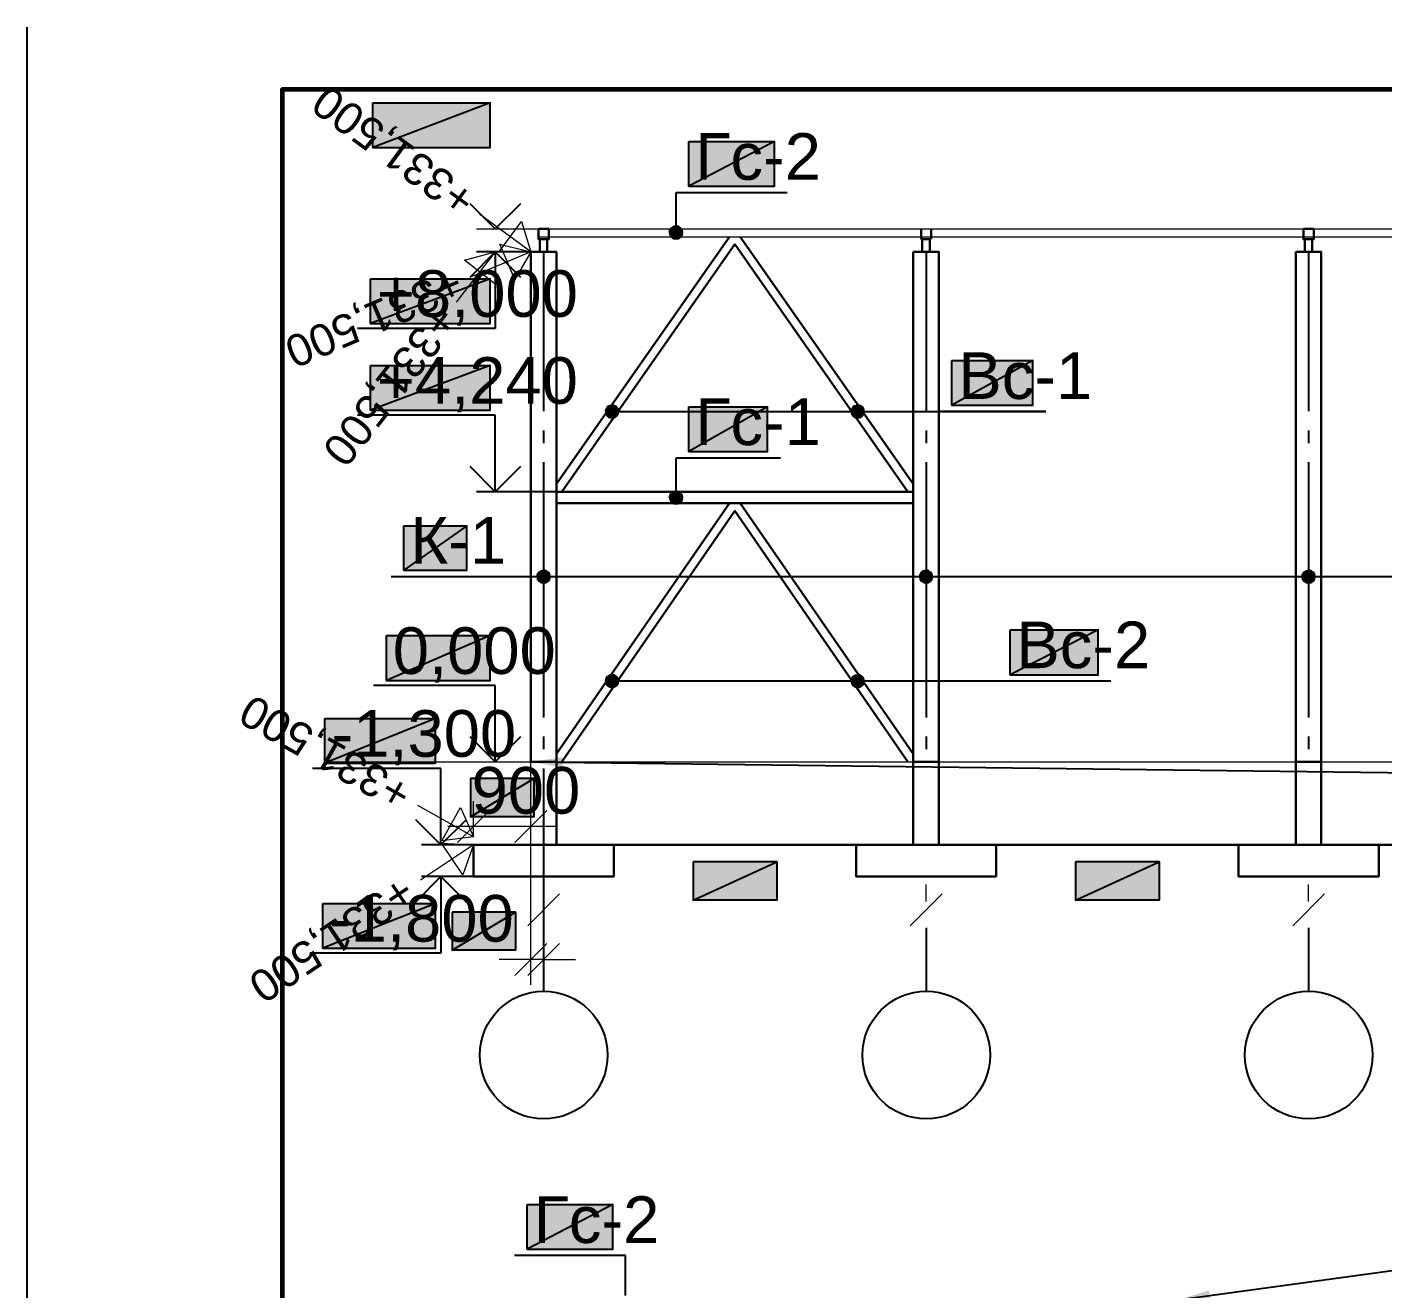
# Model space of a CAD drawing. Extents: x 8 to 21351, y 0 to 420.
# Drawn here: x 11391.6 to 11497.9, y 198 to 297 of the extents above; entities that cross this region are included whole.
import ezdxf

# ---------------------------------------------------------------- set-up
doc = ezdxf.new("R2010")
doc.units = 0
doc.linetypes.add('TEYPDFCAD_CENTER', pattern=[20, 12, -3, 2, -3])
for name, color, linetype in [('PDF_ВЫНОСКИ', 7, 'Continuous'), ('PDF_ОСИ', 7, 'Continuous'), ('PDF_ОТМЕТКИ', 7, 'Continuous'), ('TEY_REVIEW_AXIS', 7, 'Continuous'), ('TEY_REVIEW_LEADER', 7, 'Continuous')]:
    doc.layers.add(name, color=color, linetype=linetype)
doc.styles.add('TEYPDFCAD_TEXT', font='arial.ttf')
doc.dimstyles.new('TEYPDFCAD_SCALE_1', dxfattribs={"dimtxt": 2.5, "dimasz": 2.5, "dimexe": 1.25, "dimexo": 0.75, "dimtad": 1, "dimdsep": 46, "dimtxsty": 'Standard', "dimcen": 0.09, "dimadec": 0, "dimazin": 0, "dimtfac": 1, "dimtofl": 0, "dimtmove": 0, "dimatfit": 3, "dimfxl": 1, "dimarcsym": 0})

# ---------------------------------------------------------------- blocks, each defined once
blk = doc.blocks.new('TEY_AXIS')
at = {"layer": 'PDF_ОСИ', "linetype": 'TEYPDFCAD_CENTER', "lineweight": 9}
blk.add_line((0, 0), (1, 0), dxfattribs=at)
blk = doc.blocks.new('TEY_LEVEL')
at = {"layer": 'PDF_ОТМЕТКИ', "lineweight": 9}
blk.add_line((0, 0), (5, 0), dxfattribs=at)
blk.add_lwpolyline([(0, 0), (2, 1.5), (2, -1.5)], close=True, dxfattribs=at)
at = {"layer": 'PDF_ОТМЕТКИ', "style": 'TEYPDFCAD_TEXT'}
blk.add_text('+331,500', height=2.5, dxfattribs=at).set_placement((6, -1.25))

msp = doc.modelspace()

# ---------------------------------------------------------------- hatches: boundary and pattern name
at = {"true_color": 0xffffff}
h = msp.add_hatch(color=0, dxfattribs=at)
h.paths.add_polyline_path([(11418.7, 291.02), (11427.91, 291.02), (11418.7, 287.53)])
h.paths.add_polyline_path([(11427.91, 291.02), (11418.7, 287.53), (11427.91, 287.53)])
h = msp.add_hatch(color=0, dxfattribs=at)
h.paths.add_polyline_path([(11443.49, 287.99), (11450.22, 287.99), (11443.49, 284.5)])
h.paths.add_polyline_path([(11450.22, 287.99), (11443.49, 284.5), (11450.22, 284.5)])
h = msp.add_hatch(color=7)
h.paths.add_polyline_path([(11442.13, 281.22), (11442.02, 281.05), (11442.49, 280.86)])
h.paths.add_polyline_path([(11442.02, 281.05), (11442.49, 280.86), (11441.98, 280.86)])
h.paths.add_polyline_path([(11442.49, 280.86), (11441.98, 280.86), (11442.02, 280.67)])
h = msp.add_hatch(color=7)
h.paths.add_polyline_path([(11442.02, 280.67), (11442.13, 280.52), (11442.49, 280.86)])
h.paths.add_polyline_path([(11442.13, 280.52), (11442.49, 280.86), (11442.3, 280.39)])
h.paths.add_polyline_path([(11442.49, 280.86), (11442.3, 280.39), (11442.49, 280.37)])
h = msp.add_hatch(color=7)
h.paths.add_polyline_path([(11442.68, 281.33), (11442.49, 281.37), (11442.49, 280.86)])
h.paths.add_polyline_path([(11442.49, 281.37), (11442.49, 280.86), (11442.3, 281.33)])
h.paths.add_polyline_path([(11442.49, 280.86), (11442.3, 281.33), (11442.13, 281.22)])
h = msp.add_hatch(color=7)
h.paths.add_polyline_path([(11443, 280.86), (11442.96, 281.05), (11442.49, 280.86)])
h.paths.add_polyline_path([(11442.96, 281.05), (11442.49, 280.86), (11442.85, 281.22)])
h.paths.add_polyline_path([(11442.49, 280.86), (11442.85, 281.22), (11442.68, 281.33)])
h = msp.add_hatch(color=7)
h.paths.add_polyline_path([(11442.49, 280.37), (11442.68, 280.39), (11442.49, 280.86)])
h.paths.add_polyline_path([(11442.68, 280.39), (11442.49, 280.86), (11442.85, 280.52)])
h.paths.add_polyline_path([(11442.49, 280.86), (11442.85, 280.52), (11442.96, 280.67)])
for points in [[(11442.96, 280.67), (11443, 280.86), (11442.49, 280.86)], [(11437.94, 266.62), (11437.96, 266.81), (11437.47, 266.81)], [(11457.2, 266.62), (11457.24, 266.81), (11456.74, 266.81)], [(11442.96, 259.88), (11443, 260.07), (11442.49, 260.07)], [(11432.56, 253.66), (11432.61, 253.85), (11432.1, 253.85)], [(11462.56, 253.66), (11462.6, 253.85), (11462.11, 253.85)], [(11492.57, 253.66), (11492.61, 253.85), (11492.11, 253.85)], [(11437.94, 245.49), (11437.96, 245.68), (11437.47, 245.68)], [(11437.94, 245.49), (11437.96, 245.68), (11437.47, 245.68)], [(11457.2, 245.49), (11457.24, 245.68), (11456.74, 245.68)]]:
    msp.add_hatch(color=7).paths.add_polyline_path(points)
h = msp.add_hatch(color=0, dxfattribs=at)
h.paths.add_polyline_path([(11418.51, 277.22), (11427.91, 277.22), (11418.51, 273.73)])
h.paths.add_polyline_path([(11427.91, 277.22), (11418.51, 273.73), (11427.91, 273.73)])
h = msp.add_hatch(color=0, dxfattribs=at)
h.paths.add_polyline_path([(11418.51, 270.43), (11427.91, 270.43), (11418.51, 266.93)])
h.paths.add_polyline_path([(11427.91, 270.43), (11418.51, 266.93), (11427.91, 266.93)])
h = msp.add_hatch(color=0, dxfattribs=at)
h.paths.add_polyline_path([(11464.12, 270.81), (11470.49, 270.81), (11464.12, 267.31)])
h.paths.add_polyline_path([(11470.49, 270.81), (11464.12, 267.31), (11470.49, 267.31)])
h = msp.add_hatch(color=7)
h.paths.add_polyline_path([(11437.11, 267.17), (11437.01, 267), (11437.47, 266.81)])
h.paths.add_polyline_path([(11437.01, 267), (11437.47, 266.81), (11436.97, 266.81)])
h.paths.add_polyline_path([(11437.47, 266.81), (11436.97, 266.81), (11437.01, 266.62)])
h = msp.add_hatch(color=7)
h.paths.add_polyline_path([(11437.66, 267.27), (11437.47, 267.31), (11437.47, 266.81)])
h.paths.add_polyline_path([(11437.47, 267.31), (11437.47, 266.81), (11437.28, 267.27)])
h.paths.add_polyline_path([(11437.47, 266.81), (11437.28, 267.27), (11437.11, 267.17)])
h = msp.add_hatch(color=7)
h.paths.add_polyline_path([(11437.96, 266.81), (11437.94, 267), (11437.47, 266.81)])
h.paths.add_polyline_path([(11437.94, 267), (11437.47, 266.81), (11437.81, 267.17)])
h.paths.add_polyline_path([(11437.47, 266.81), (11437.81, 267.17), (11437.66, 267.27)])
h = msp.add_hatch(color=0, dxfattribs=at)
h.paths.add_polyline_path([(11443.49, 267.19), (11449.67, 267.19), (11443.49, 263.69)])
h.paths.add_polyline_path([(11449.67, 267.19), (11443.49, 263.69), (11449.67, 263.69)])
h = msp.add_hatch(color=7)
h.paths.add_polyline_path([(11456.38, 267.17), (11456.27, 267), (11456.74, 266.81)])
h.paths.add_polyline_path([(11456.27, 267), (11456.74, 266.81), (11456.23, 266.81)])
h.paths.add_polyline_path([(11456.74, 266.81), (11456.23, 266.81), (11456.27, 266.62)])
h = msp.add_hatch(color=7)
h.paths.add_polyline_path([(11456.93, 267.27), (11456.74, 267.31), (11456.74, 266.81)])
h.paths.add_polyline_path([(11456.74, 267.31), (11456.74, 266.81), (11456.55, 267.27)])
h.paths.add_polyline_path([(11456.74, 266.81), (11456.55, 267.27), (11456.38, 267.17)])
h = msp.add_hatch(color=7)
h.paths.add_polyline_path([(11457.24, 266.81), (11457.2, 267), (11456.74, 266.81)])
h.paths.add_polyline_path([(11457.2, 267), (11456.74, 266.81), (11457.1, 267.17)])
h.paths.add_polyline_path([(11456.74, 266.81), (11457.1, 267.17), (11456.93, 267.27)])
h = msp.add_hatch(color=7)
h.paths.add_polyline_path([(11437.01, 266.62), (11437.11, 266.47), (11437.47, 266.81)])
h.paths.add_polyline_path([(11437.11, 266.47), (11437.47, 266.81), (11437.28, 266.34)])
h.paths.add_polyline_path([(11437.47, 266.81), (11437.28, 266.34), (11437.47, 266.32)])
h = msp.add_hatch(color=7)
h.paths.add_polyline_path([(11437.47, 266.32), (11437.66, 266.34), (11437.47, 266.81)])
h.paths.add_polyline_path([(11437.66, 266.34), (11437.47, 266.81), (11437.81, 266.47)])
h.paths.add_polyline_path([(11437.47, 266.81), (11437.81, 266.47), (11437.94, 266.62)])
h = msp.add_hatch(color=7)
h.paths.add_polyline_path([(11456.27, 266.62), (11456.38, 266.47), (11456.74, 266.81)])
h.paths.add_polyline_path([(11456.38, 266.47), (11456.74, 266.81), (11456.55, 266.34)])
h.paths.add_polyline_path([(11456.74, 266.81), (11456.55, 266.34), (11456.74, 266.32)])
h = msp.add_hatch(color=7)
h.paths.add_polyline_path([(11456.74, 266.32), (11456.93, 266.34), (11456.74, 266.81)])
h.paths.add_polyline_path([(11456.93, 266.34), (11456.74, 266.81), (11457.1, 266.47)])
h.paths.add_polyline_path([(11456.74, 266.81), (11457.1, 266.47), (11457.2, 266.62)])
h = msp.add_hatch(color=7)
h.paths.add_polyline_path([(11442.13, 260.41), (11442.02, 260.27), (11442.49, 260.07)])
h.paths.add_polyline_path([(11442.02, 260.27), (11442.49, 260.07), (11441.98, 260.07)])
h.paths.add_polyline_path([(11442.49, 260.07), (11441.98, 260.07), (11442.02, 259.88)])
h = msp.add_hatch(color=7)
h.paths.add_polyline_path([(11442.02, 259.88), (11442.13, 259.71), (11442.49, 260.07)])
h.paths.add_polyline_path([(11442.13, 259.71), (11442.49, 260.07), (11442.3, 259.61)])
h.paths.add_polyline_path([(11442.49, 260.07), (11442.3, 259.61), (11442.49, 259.57)])
h = msp.add_hatch(color=7)
h.paths.add_polyline_path([(11442.68, 260.52), (11442.49, 260.56), (11442.49, 260.07)])
h.paths.add_polyline_path([(11442.49, 260.56), (11442.49, 260.07), (11442.3, 260.52)])
h.paths.add_polyline_path([(11442.49, 260.07), (11442.3, 260.52), (11442.13, 260.41)])
h = msp.add_hatch(color=7)
h.paths.add_polyline_path([(11443, 260.07), (11442.96, 260.27), (11442.49, 260.07)])
h.paths.add_polyline_path([(11442.96, 260.27), (11442.49, 260.07), (11442.85, 260.41)])
h.paths.add_polyline_path([(11442.49, 260.07), (11442.85, 260.41), (11442.68, 260.52)])
h = msp.add_hatch(color=7)
h.paths.add_polyline_path([(11442.49, 259.57), (11442.68, 259.61), (11442.49, 260.07)])
h.paths.add_polyline_path([(11442.68, 259.61), (11442.49, 260.07), (11442.85, 259.71)])
h.paths.add_polyline_path([(11442.49, 260.07), (11442.85, 259.71), (11442.96, 259.88)])
h = msp.add_hatch(color=0, dxfattribs=at)
h.paths.add_polyline_path([(11421.13, 257.85), (11426.07, 257.85), (11421.13, 254.36)])
h.paths.add_polyline_path([(11426.07, 257.85), (11421.13, 254.36), (11426.07, 254.36)])
h = msp.add_hatch(color=7)
h.paths.add_polyline_path([(11431.76, 254.21), (11431.63, 254.04), (11432.1, 253.85)])
h.paths.add_polyline_path([(11431.63, 254.04), (11432.1, 253.85), (11431.61, 253.85)])
h.paths.add_polyline_path([(11432.1, 253.85), (11431.61, 253.85), (11431.63, 253.66)])
h = msp.add_hatch(color=7)
h.paths.add_polyline_path([(11432.29, 254.32), (11432.1, 254.36), (11432.1, 253.85)])
h.paths.add_polyline_path([(11432.1, 254.36), (11432.1, 253.85), (11431.91, 254.32)])
h.paths.add_polyline_path([(11432.1, 253.85), (11431.91, 254.32), (11431.76, 254.21)])
h = msp.add_hatch(color=7)
h.paths.add_polyline_path([(11432.61, 253.85), (11432.56, 254.04), (11432.1, 253.85)])
h.paths.add_polyline_path([(11432.56, 254.04), (11432.1, 253.85), (11432.46, 254.21)])
h.paths.add_polyline_path([(11432.1, 253.85), (11432.46, 254.21), (11432.29, 254.32)])
h = msp.add_hatch(color=7)
h.paths.add_polyline_path([(11461.75, 254.21), (11461.65, 254.04), (11462.11, 253.85)])
h.paths.add_polyline_path([(11461.65, 254.04), (11462.11, 253.85), (11461.6, 253.85)])
h.paths.add_polyline_path([(11462.11, 253.85), (11461.6, 253.85), (11461.65, 253.66)])
h = msp.add_hatch(color=7)
h.paths.add_polyline_path([(11462.3, 254.32), (11462.11, 254.36), (11462.11, 253.85)])
h.paths.add_polyline_path([(11462.11, 254.36), (11462.11, 253.85), (11461.92, 254.32)])
h.paths.add_polyline_path([(11462.11, 253.85), (11461.92, 254.32), (11461.75, 254.21)])
h = msp.add_hatch(color=7)
h.paths.add_polyline_path([(11462.6, 253.85), (11462.56, 254.04), (11462.11, 253.85)])
h.paths.add_polyline_path([(11462.56, 254.04), (11462.11, 253.85), (11462.45, 254.21)])
h.paths.add_polyline_path([(11462.11, 253.85), (11462.45, 254.21), (11462.3, 254.32)])
h = msp.add_hatch(color=7)
h.paths.add_polyline_path([(11491.75, 254.21), (11491.64, 254.04), (11492.11, 253.85)])
h.paths.add_polyline_path([(11491.64, 254.04), (11492.11, 253.85), (11491.6, 253.85)])
h.paths.add_polyline_path([(11492.11, 253.85), (11491.6, 253.85), (11491.64, 253.66)])
h = msp.add_hatch(color=7)
h.paths.add_polyline_path([(11492.3, 254.32), (11492.11, 254.36), (11492.11, 253.85)])
h.paths.add_polyline_path([(11492.11, 254.36), (11492.11, 253.85), (11491.91, 254.32)])
h.paths.add_polyline_path([(11492.11, 253.85), (11491.91, 254.32), (11491.75, 254.21)])
h = msp.add_hatch(color=7)
h.paths.add_polyline_path([(11492.61, 253.85), (11492.57, 254.04), (11492.11, 253.85)])
h.paths.add_polyline_path([(11492.57, 254.04), (11492.11, 253.85), (11492.46, 254.21)])
h.paths.add_polyline_path([(11492.11, 253.85), (11492.46, 254.21), (11492.3, 254.32)])
h = msp.add_hatch(color=7)
h.paths.add_polyline_path([(11431.63, 253.66), (11431.76, 253.51), (11432.1, 253.85)])
h.paths.add_polyline_path([(11431.76, 253.51), (11432.1, 253.85), (11431.91, 253.39)])
h.paths.add_polyline_path([(11432.1, 253.85), (11431.91, 253.39), (11432.1, 253.37)])
h = msp.add_hatch(color=7)
h.paths.add_polyline_path([(11432.1, 253.37), (11432.29, 253.39), (11432.1, 253.85)])
h.paths.add_polyline_path([(11432.29, 253.39), (11432.1, 253.85), (11432.46, 253.51)])
h.paths.add_polyline_path([(11432.1, 253.85), (11432.46, 253.51), (11432.56, 253.66)])
h = msp.add_hatch(color=7)
h.paths.add_polyline_path([(11461.65, 253.66), (11461.75, 253.51), (11462.11, 253.85)])
h.paths.add_polyline_path([(11461.75, 253.51), (11462.11, 253.85), (11461.92, 253.39)])
h.paths.add_polyline_path([(11462.11, 253.85), (11461.92, 253.39), (11462.11, 253.37)])
h = msp.add_hatch(color=7)
h.paths.add_polyline_path([(11462.11, 253.37), (11462.3, 253.39), (11462.11, 253.85)])
h.paths.add_polyline_path([(11462.3, 253.39), (11462.11, 253.85), (11462.45, 253.51)])
h.paths.add_polyline_path([(11462.11, 253.85), (11462.45, 253.51), (11462.56, 253.66)])
h = msp.add_hatch(color=7)
h.paths.add_polyline_path([(11491.64, 253.66), (11491.75, 253.51), (11492.11, 253.85)])
h.paths.add_polyline_path([(11491.75, 253.51), (11492.11, 253.85), (11491.91, 253.39)])
h.paths.add_polyline_path([(11492.11, 253.85), (11491.91, 253.39), (11492.11, 253.37)])
h = msp.add_hatch(color=7)
h.paths.add_polyline_path([(11492.11, 253.37), (11492.3, 253.39), (11492.11, 253.85)])
h.paths.add_polyline_path([(11492.3, 253.39), (11492.11, 253.85), (11492.46, 253.51)])
h.paths.add_polyline_path([(11492.11, 253.85), (11492.46, 253.51), (11492.57, 253.66)])
h = msp.add_hatch(color=0, dxfattribs=at)
h.paths.add_polyline_path([(11419.78, 249.24), (11427.91, 249.24), (11419.78, 245.72)])
h.paths.add_polyline_path([(11427.91, 249.24), (11419.78, 245.72), (11427.91, 245.72)])
h = msp.add_hatch(color=0, dxfattribs=at)
h.paths.add_polyline_path([(11468.69, 249.68), (11475.6, 249.68), (11468.69, 246.17)])
h.paths.add_polyline_path([(11475.6, 249.68), (11468.69, 246.17), (11475.6, 246.17)])
h = msp.add_hatch(color=7)
h.paths.add_polyline_path([(11437.11, 246.02), (11437.01, 245.87), (11437.47, 245.68)])
h.paths.add_polyline_path([(11437.01, 245.87), (11437.47, 245.68), (11436.97, 245.68)])
h.paths.add_polyline_path([(11437.47, 245.68), (11436.97, 245.68), (11437.01, 245.49)])
h = msp.add_hatch(color=7)
h.paths.add_polyline_path([(11437.11, 246.02), (11437.01, 245.87), (11437.47, 245.68)])
h.paths.add_polyline_path([(11437.01, 245.87), (11437.47, 245.68), (11436.97, 245.68)])
h.paths.add_polyline_path([(11437.47, 245.68), (11436.97, 245.68), (11437.01, 245.49)])
h = msp.add_hatch(color=7)
h.paths.add_polyline_path([(11437.01, 245.49), (11437.11, 245.32), (11437.47, 245.68)])
h.paths.add_polyline_path([(11437.11, 245.32), (11437.47, 245.68), (11437.28, 245.22)])
h.paths.add_polyline_path([(11437.47, 245.68), (11437.28, 245.22), (11437.47, 245.17)])
h = msp.add_hatch(color=7)
h.paths.add_polyline_path([(11437.01, 245.49), (11437.11, 245.32), (11437.47, 245.68)])
h.paths.add_polyline_path([(11437.11, 245.32), (11437.47, 245.68), (11437.28, 245.22)])
h.paths.add_polyline_path([(11437.47, 245.68), (11437.28, 245.22), (11437.47, 245.17)])
h = msp.add_hatch(color=7)
h.paths.add_polyline_path([(11437.66, 246.13), (11437.47, 246.17), (11437.47, 245.68)])
h.paths.add_polyline_path([(11437.47, 246.17), (11437.47, 245.68), (11437.28, 246.13)])
h.paths.add_polyline_path([(11437.47, 245.68), (11437.28, 246.13), (11437.11, 246.02)])
h = msp.add_hatch(color=7)
h.paths.add_polyline_path([(11437.66, 246.13), (11437.47, 246.17), (11437.47, 245.68)])
h.paths.add_polyline_path([(11437.47, 246.17), (11437.47, 245.68), (11437.28, 246.13)])
h.paths.add_polyline_path([(11437.47, 245.68), (11437.28, 246.13), (11437.11, 246.02)])
h = msp.add_hatch(color=7)
h.paths.add_polyline_path([(11437.96, 245.68), (11437.94, 245.87), (11437.47, 245.68)])
h.paths.add_polyline_path([(11437.94, 245.87), (11437.47, 245.68), (11437.81, 246.02)])
h.paths.add_polyline_path([(11437.47, 245.68), (11437.81, 246.02), (11437.66, 246.13)])
h = msp.add_hatch(color=7)
h.paths.add_polyline_path([(11437.96, 245.68), (11437.94, 245.87), (11437.47, 245.68)])
h.paths.add_polyline_path([(11437.94, 245.87), (11437.47, 245.68), (11437.81, 246.02)])
h.paths.add_polyline_path([(11437.47, 245.68), (11437.81, 246.02), (11437.66, 246.13)])
h = msp.add_hatch(color=7)
h.paths.add_polyline_path([(11437.47, 245.17), (11437.66, 245.22), (11437.47, 245.68)])
h.paths.add_polyline_path([(11437.66, 245.22), (11437.47, 245.68), (11437.81, 245.32)])
h.paths.add_polyline_path([(11437.47, 245.68), (11437.81, 245.32), (11437.94, 245.49)])
h = msp.add_hatch(color=7)
h.paths.add_polyline_path([(11437.47, 245.17), (11437.66, 245.22), (11437.47, 245.68)])
h.paths.add_polyline_path([(11437.66, 245.22), (11437.47, 245.68), (11437.81, 245.32)])
h.paths.add_polyline_path([(11437.47, 245.68), (11437.81, 245.32), (11437.94, 245.49)])
h = msp.add_hatch(color=7)
h.paths.add_polyline_path([(11456.38, 246.02), (11456.27, 245.87), (11456.74, 245.68)])
h.paths.add_polyline_path([(11456.27, 245.87), (11456.74, 245.68), (11456.23, 245.68)])
h.paths.add_polyline_path([(11456.74, 245.68), (11456.23, 245.68), (11456.27, 245.49)])
h = msp.add_hatch(color=7)
h.paths.add_polyline_path([(11456.27, 245.49), (11456.38, 245.32), (11456.74, 245.68)])
h.paths.add_polyline_path([(11456.38, 245.32), (11456.74, 245.68), (11456.55, 245.22)])
h.paths.add_polyline_path([(11456.74, 245.68), (11456.55, 245.22), (11456.74, 245.17)])
h = msp.add_hatch(color=7)
h.paths.add_polyline_path([(11456.93, 246.13), (11456.74, 246.17), (11456.74, 245.68)])
h.paths.add_polyline_path([(11456.74, 246.17), (11456.74, 245.68), (11456.55, 246.13)])
h.paths.add_polyline_path([(11456.74, 245.68), (11456.55, 246.13), (11456.38, 246.02)])
h = msp.add_hatch(color=7)
h.paths.add_polyline_path([(11457.24, 245.68), (11457.2, 245.87), (11456.74, 245.68)])
h.paths.add_polyline_path([(11457.2, 245.87), (11456.74, 245.68), (11457.1, 246.02)])
h.paths.add_polyline_path([(11456.74, 245.68), (11457.1, 246.02), (11456.93, 246.13)])
h = msp.add_hatch(color=7)
h.paths.add_polyline_path([(11456.74, 245.17), (11456.93, 245.22), (11456.74, 245.68)])
h.paths.add_polyline_path([(11456.93, 245.22), (11456.74, 245.68), (11457.1, 245.32)])
h.paths.add_polyline_path([(11456.74, 245.68), (11457.1, 245.32), (11457.2, 245.49)])
h = msp.add_hatch(color=0, dxfattribs=at)
h.paths.add_polyline_path([(11414.95, 242.74), (11423.63, 242.74), (11414.95, 239.23)])
h.paths.add_polyline_path([(11423.63, 242.74), (11414.95, 239.23), (11423.63, 239.23)])
h = msp.add_hatch(color=0, dxfattribs=at)
h.paths.add_polyline_path([(11426.36, 238.02), (11426.36, 235.01), (11431.34, 238.02)])
h.paths.add_polyline_path([(11426.36, 235.01), (11431.34, 238.02), (11431.34, 235.01)])
h = msp.add_hatch(color=0, dxfattribs=at)
h.paths.add_polyline_path([(11443.82, 231.48), (11443.82, 228.47), (11450.39, 231.48)])
h.paths.add_polyline_path([(11443.82, 228.47), (11450.39, 231.48), (11450.39, 228.47)])
h = msp.add_hatch(color=0, dxfattribs=at)
h.paths.add_polyline_path([(11473.82, 231.48), (11473.82, 228.47), (11480.4, 231.48)])
h.paths.add_polyline_path([(11473.82, 228.47), (11480.4, 231.48), (11480.4, 228.47)])
h = msp.add_hatch(color=0, dxfattribs=at)
h.paths.add_polyline_path([(11414.78, 228.22), (11423.63, 228.22), (11414.78, 224.73)])
h.paths.add_polyline_path([(11423.63, 228.22), (11414.78, 224.73), (11423.63, 224.73)])
h = msp.add_hatch(color=0, dxfattribs=at)
h.paths.add_polyline_path([(11424.92, 227.54), (11424.92, 224.56), (11429.9, 227.54)])
h.paths.add_polyline_path([(11424.92, 224.56), (11429.9, 227.54), (11429.9, 224.56)])
h = msp.add_hatch(color=0, dxfattribs=at)
h.paths.add_polyline_path([(11430.81, 204.6), (11437.54, 204.6), (11430.81, 201.1)])
h.paths.add_polyline_path([(11437.54, 204.6), (11430.81, 201.1), (11437.54, 201.1)])

# ---------------------------------------------------------------- linework, layer by layer
at = {"color": 0, "lineweight": 0, "true_color": 0xffffff}
for p, q in [((11418.7, 287.53), (11427.91, 287.53)), ((11443.49, 284.5), (11450.22, 284.5)), ((11418.51, 273.73), (11427.91, 273.73)), ((11464.12, 267.31), (11470.49, 267.31)), ((11418.51, 266.93), (11427.91, 266.93)), ((11443.49, 263.69), (11449.67, 263.69)), ((11421.13, 254.36), (11426.07, 254.36)), ((11419.78, 245.72), (11427.91, 245.72)), ((11468.69, 246.17), (11475.6, 246.17)), ((11414.78, 224.73), (11423.63, 224.73)), ((11430.81, 201.1), (11437.54, 201.1))]:
    msp.add_line(p, q, dxfattribs=at)
at = {"color": 7, "lineweight": 25}
for p, q in [((11442.49, 280.86), (11442.49, 283.99)), ((11442.49, 283.99), (11451.21, 283.99)), ((11426.32, 283.13), (11428.31, 281.14)), ((11428.31, 281.14), (11430.32, 283.13)), ((11428.31, 279.34), (11426.32, 277.33)), ((11431.1, 279.34), (11426.83, 279.34)), ((11430.32, 277.33), (11428.31, 279.34)), ((11471.49, 266.81), (11463.13, 266.81)), ((11432.1, 265.32), (11432.1, 264.33)), ((11462.11, 265.32), (11462.11, 264.33)), ((11492.11, 265.32), (11492.11, 264.33)), ((11442.49, 260.07), (11442.49, 263.19)), ((11442.49, 263.19), (11450.68, 263.19)), ((11426.32, 262.53), (11428.31, 260.52)), ((11428.31, 260.52), (11430.32, 262.53)), ((11433.11, 260.52), (11426.83, 260.52)), ((11427.06, 253.85), (11420.14, 253.85)), ((11432.1, 253.85), (11427.06, 253.85)), ((11467.7, 245.68), (11476.59, 245.68)), ((11428.31, 245.32), (11418.76, 245.32)), ((11428.31, 239.33), (11428.31, 245.32)), ((11426.32, 241.32), (11428.31, 239.33)), ((11428.31, 239.33), (11430.32, 241.32)), ((11432.1, 241.32), (11432.1, 240.33)), ((11462.11, 241.32), (11462.11, 240.33)), ((11492.11, 241.32), (11492.11, 240.33)), ((11422.04, 234.82), (11424.03, 232.83)), ((11424.03, 232.83), (11426.04, 234.82)), ((11426.59, 232.83), (11422.53, 232.83)), ((11424.03, 230.34), (11422.04, 228.32)), ((11426.59, 230.34), (11422.53, 230.34)), ((11426.04, 228.32), (11424.03, 230.34)), ((11432.1, 226.31), (11432.1, 221.32)), ((11462.11, 226.31), (11462.11, 221.32)), ((11492.11, 226.31), (11492.11, 221.32)), ((11438.53, 200.6), (11429.81, 200.6)), ((11438.53, 197.46), (11438.53, 200.6))]:
    msp.add_line(p, q, dxfattribs=at)
at = {"color": 7, "lineweight": 30}
for p, q in [((11432.39, 280.33), (11431.8, 280.33)), ((11433.11, 239.33), (11433.11, 232.83)), ((11463.11, 239.33), (11463.11, 232.83)), ((11493.1, 239.33), (11493.1, 232.83))]:
    msp.add_line(p, q, dxfattribs=at)
at = {"color": 7, "lineweight": 5}
for p, q in [((11426.59, 233.45), (11426.59, 236.26)), ((11431.1, 233.45), (11431.1, 236.26)), ((11427.86, 235.52), (11425.35, 233)), ((11429.85, 233), (11432.35, 235.52)), ((11433.11, 234.25), (11424.6, 234.25)), ((11432.1, 228.37), (11432.1, 229.72)), ((11462.11, 228.37), (11462.11, 229.72)), ((11462.11, 228.37), (11462.11, 229.72)), ((11492.11, 228.37), (11492.11, 229.72)), ((11492.11, 228.37), (11492.11, 229.72)), ((11433.35, 228.98), (11430.85, 226.48)), ((11432.1, 229.7), (11432.1, 221.83)), ((11460.86, 226.48), (11463.36, 228.98)), ((11463.36, 228.98), (11460.86, 226.48)), ((11490.86, 226.48), (11493.35, 228.98)), ((11493.35, 228.98), (11490.86, 226.48)), ((11432.1, 224.45), (11432.1, 225.81)), ((11429.85, 222.57), (11432.35, 225.07)), ((11433.35, 225.07), (11430.85, 222.57)), ((11433.35, 225.07), (11430.85, 222.57)), ((11431.1, 223.82), (11428.61, 223.82)), ((11432.1, 223.82), (11431.1, 223.82)), ((11432.1, 223.82), (11434.6, 223.82))]:
    msp.add_line(p, q, dxfattribs=at)
at = {"color": 0, "true_color": 0xffffff}
for points in [[(11418.7, 291.02), (11427.91, 291.02), (11418.7, 287.53)], [(11427.91, 291.02), (11418.7, 287.53), (11427.91, 287.53)], [(11443.49, 287.99), (11450.22, 287.99), (11443.49, 284.5)], [(11450.22, 287.99), (11443.49, 284.5), (11450.22, 284.5)], [(11418.51, 277.22), (11427.91, 277.22), (11418.51, 273.73)], [(11427.91, 277.22), (11418.51, 273.73), (11427.91, 273.73)], [(11418.51, 270.43), (11427.91, 270.43), (11418.51, 266.93)], [(11427.91, 270.43), (11418.51, 266.93), (11427.91, 266.93)], [(11464.12, 270.81), (11470.49, 270.81), (11464.12, 267.31)], [(11470.49, 270.81), (11464.12, 267.31), (11470.49, 267.31)], [(11443.49, 267.19), (11449.67, 267.19), (11443.49, 263.69)], [(11449.67, 267.19), (11443.49, 263.69), (11449.67, 263.69)], [(11421.13, 257.85), (11426.07, 257.85), (11421.13, 254.36)], [(11426.07, 257.85), (11421.13, 254.36), (11426.07, 254.36)], [(11419.78, 249.24), (11427.91, 249.24), (11419.78, 245.72)], [(11427.91, 249.24), (11419.78, 245.72), (11427.91, 245.72)], [(11468.69, 249.68), (11475.6, 249.68), (11468.69, 246.17)], [(11475.6, 249.68), (11468.69, 246.17), (11475.6, 246.17)], [(11414.95, 242.74), (11423.63, 242.74), (11414.95, 239.23)], [(11423.63, 242.74), (11414.95, 239.23), (11423.63, 239.23)], [(11426.36, 238.02), (11426.36, 235.01), (11431.34, 238.02)], [(11426.36, 235.01), (11431.34, 238.02), (11431.34, 235.01)], [(11443.82, 231.48), (11443.82, 228.47), (11450.39, 231.48)], [(11443.82, 228.47), (11450.39, 231.48), (11450.39, 228.47)], [(11473.82, 231.48), (11473.82, 228.47), (11480.4, 231.48)], [(11473.82, 228.47), (11480.4, 231.48), (11480.4, 228.47)], [(11414.78, 228.22), (11423.63, 228.22), (11414.78, 224.73)], [(11423.63, 228.22), (11414.78, 224.73), (11423.63, 224.73)], [(11424.92, 227.54), (11424.92, 224.56), (11429.9, 227.54)], [(11424.92, 224.56), (11429.9, 227.54), (11429.9, 224.56)], [(11430.81, 204.6), (11437.54, 204.6), (11430.81, 201.1)], [(11437.54, 204.6), (11430.81, 201.1), (11437.54, 201.1)]]:
    msp.add_lwpolyline(points, close=True, dxfattribs=at)
at = {"color": 7}
for points in [[(11442.02, 281.05), (11442.49, 280.86), (11441.98, 280.86)], [(11442.49, 280.86), (11441.98, 280.86), (11442.02, 280.67)], [(11442.13, 281.22), (11442.02, 281.05), (11442.49, 280.86)], [(11442.02, 280.67), (11442.13, 280.52), (11442.49, 280.86)], [(11442.49, 280.86), (11442.3, 281.33), (11442.13, 281.22)], [(11442.13, 280.52), (11442.49, 280.86), (11442.3, 280.39)], [(11442.49, 281.37), (11442.49, 280.86), (11442.3, 281.33)], [(11442.49, 280.86), (11442.3, 280.39), (11442.49, 280.37)], [(11442.68, 281.33), (11442.49, 281.37), (11442.49, 280.86)], [(11442.49, 280.86), (11442.85, 281.22), (11442.68, 281.33)], [(11442.96, 281.05), (11442.49, 280.86), (11442.85, 281.22)], [(11443, 280.86), (11442.96, 281.05), (11442.49, 280.86)], [(11442.49, 280.37), (11442.68, 280.39), (11442.49, 280.86)], [(11442.68, 280.39), (11442.49, 280.86), (11442.85, 280.52)], [(11442.49, 280.86), (11442.85, 280.52), (11442.96, 280.67)], [(11442.96, 280.67), (11443, 280.86), (11442.49, 280.86)], [(11437.01, 267), (11437.47, 266.81), (11436.97, 266.81)], [(11437.11, 267.17), (11437.01, 267), (11437.47, 266.81)], [(11437.47, 266.81), (11437.28, 267.27), (11437.11, 267.17)], [(11437.47, 267.31), (11437.47, 266.81), (11437.28, 267.27)], [(11437.66, 267.27), (11437.47, 267.31), (11437.47, 266.81)], [(11437.47, 266.81), (11437.81, 267.17), (11437.66, 267.27)], [(11437.94, 267), (11437.47, 266.81), (11437.81, 267.17)], [(11437.96, 266.81), (11437.94, 267), (11437.47, 266.81)], [(11456.27, 267), (11456.74, 266.81), (11456.23, 266.81)], [(11456.38, 267.17), (11456.27, 267), (11456.74, 266.81)], [(11456.74, 266.81), (11456.55, 267.27), (11456.38, 267.17)], [(11456.74, 267.31), (11456.74, 266.81), (11456.55, 267.27)], [(11456.93, 267.27), (11456.74, 267.31), (11456.74, 266.81)], [(11456.74, 266.81), (11457.1, 267.17), (11456.93, 267.27)], [(11457.2, 267), (11456.74, 266.81), (11457.1, 267.17)], [(11457.24, 266.81), (11457.2, 267), (11456.74, 266.81)], [(11437.47, 266.81), (11436.97, 266.81), (11437.01, 266.62)], [(11437.01, 266.62), (11437.11, 266.47), (11437.47, 266.81)], [(11437.11, 266.47), (11437.47, 266.81), (11437.28, 266.34)], [(11437.47, 266.81), (11437.28, 266.34), (11437.47, 266.32)], [(11437.47, 266.32), (11437.66, 266.34), (11437.47, 266.81)], [(11437.66, 266.34), (11437.47, 266.81), (11437.81, 266.47)], [(11437.47, 266.81), (11437.81, 266.47), (11437.94, 266.62)], [(11437.94, 266.62), (11437.96, 266.81), (11437.47, 266.81)], [(11456.74, 266.81), (11456.23, 266.81), (11456.27, 266.62)], [(11456.27, 266.62), (11456.38, 266.47), (11456.74, 266.81)], [(11456.38, 266.47), (11456.74, 266.81), (11456.55, 266.34)], [(11456.74, 266.81), (11456.55, 266.34), (11456.74, 266.32)], [(11456.74, 266.32), (11456.93, 266.34), (11456.74, 266.81)], [(11456.93, 266.34), (11456.74, 266.81), (11457.1, 266.47)], [(11456.74, 266.81), (11457.1, 266.47), (11457.2, 266.62)], [(11457.2, 266.62), (11457.24, 266.81), (11456.74, 266.81)], [(11442.02, 260.27), (11442.49, 260.07), (11441.98, 260.07)], [(11442.49, 260.07), (11441.98, 260.07), (11442.02, 259.88)], [(11442.13, 260.41), (11442.02, 260.27), (11442.49, 260.07)], [(11442.02, 259.88), (11442.13, 259.71), (11442.49, 260.07)], [(11442.49, 260.07), (11442.3, 260.52), (11442.13, 260.41)], [(11442.13, 259.71), (11442.49, 260.07), (11442.3, 259.61)], [(11442.49, 260.56), (11442.49, 260.07), (11442.3, 260.52)], [(11442.49, 260.07), (11442.3, 259.61), (11442.49, 259.57)], [(11442.68, 260.52), (11442.49, 260.56), (11442.49, 260.07)], [(11442.49, 260.07), (11442.85, 260.41), (11442.68, 260.52)], [(11442.96, 260.27), (11442.49, 260.07), (11442.85, 260.41)], [(11443, 260.07), (11442.96, 260.27), (11442.49, 260.07)], [(11442.49, 259.57), (11442.68, 259.61), (11442.49, 260.07)], [(11442.68, 259.61), (11442.49, 260.07), (11442.85, 259.71)], [(11442.49, 260.07), (11442.85, 259.71), (11442.96, 259.88)], [(11442.96, 259.88), (11443, 260.07), (11442.49, 260.07)], [(11431.76, 254.21), (11431.63, 254.04), (11432.1, 253.85)], [(11432.1, 253.85), (11431.91, 254.32), (11431.76, 254.21)], [(11432.1, 254.36), (11432.1, 253.85), (11431.91, 254.32)], [(11432.29, 254.32), (11432.1, 254.36), (11432.1, 253.85)], [(11432.1, 253.85), (11432.46, 254.21), (11432.29, 254.32)], [(11432.56, 254.04), (11432.1, 253.85), (11432.46, 254.21)], [(11461.75, 254.21), (11461.65, 254.04), (11462.11, 253.85)], [(11462.11, 253.85), (11461.92, 254.32), (11461.75, 254.21)], [(11462.11, 254.36), (11462.11, 253.85), (11461.92, 254.32)], [(11462.3, 254.32), (11462.11, 254.36), (11462.11, 253.85)], [(11462.11, 253.85), (11462.45, 254.21), (11462.3, 254.32)], [(11462.56, 254.04), (11462.11, 253.85), (11462.45, 254.21)], [(11491.75, 254.21), (11491.64, 254.04), (11492.11, 253.85)], [(11492.11, 253.85), (11491.91, 254.32), (11491.75, 254.21)], [(11492.11, 254.36), (11492.11, 253.85), (11491.91, 254.32)], [(11492.3, 254.32), (11492.11, 254.36), (11492.11, 253.85)], [(11492.11, 253.85), (11492.46, 254.21), (11492.3, 254.32)], [(11492.57, 254.04), (11492.11, 253.85), (11492.46, 254.21)], [(11431.63, 254.04), (11432.1, 253.85), (11431.61, 253.85)], [(11432.1, 253.85), (11431.61, 253.85), (11431.63, 253.66)], [(11431.63, 253.66), (11431.76, 253.51), (11432.1, 253.85)], [(11431.76, 253.51), (11432.1, 253.85), (11431.91, 253.39)], [(11432.1, 253.85), (11431.91, 253.39), (11432.1, 253.37)], [(11432.61, 253.85), (11432.56, 254.04), (11432.1, 253.85)], [(11432.1, 253.37), (11432.29, 253.39), (11432.1, 253.85)], [(11432.29, 253.39), (11432.1, 253.85), (11432.46, 253.51)], [(11432.1, 253.85), (11432.46, 253.51), (11432.56, 253.66)], [(11432.56, 253.66), (11432.61, 253.85), (11432.1, 253.85)], [(11461.65, 254.04), (11462.11, 253.85), (11461.6, 253.85)], [(11462.11, 253.85), (11461.6, 253.85), (11461.65, 253.66)], [(11461.65, 253.66), (11461.75, 253.51), (11462.11, 253.85)], [(11461.75, 253.51), (11462.11, 253.85), (11461.92, 253.39)], [(11462.11, 253.85), (11461.92, 253.39), (11462.11, 253.37)], [(11462.6, 253.85), (11462.56, 254.04), (11462.11, 253.85)], [(11462.11, 253.37), (11462.3, 253.39), (11462.11, 253.85)], [(11462.3, 253.39), (11462.11, 253.85), (11462.45, 253.51)], [(11462.11, 253.85), (11462.45, 253.51), (11462.56, 253.66)], [(11462.56, 253.66), (11462.6, 253.85), (11462.11, 253.85)], [(11491.64, 254.04), (11492.11, 253.85), (11491.6, 253.85)], [(11492.11, 253.85), (11491.6, 253.85), (11491.64, 253.66)], [(11491.64, 253.66), (11491.75, 253.51), (11492.11, 253.85)], [(11491.75, 253.51), (11492.11, 253.85), (11491.91, 253.39)], [(11492.11, 253.85), (11491.91, 253.39), (11492.11, 253.37)], [(11492.61, 253.85), (11492.57, 254.04), (11492.11, 253.85)], [(11492.11, 253.37), (11492.3, 253.39), (11492.11, 253.85)], [(11492.3, 253.39), (11492.11, 253.85), (11492.46, 253.51)], [(11492.11, 253.85), (11492.46, 253.51), (11492.57, 253.66)], [(11492.57, 253.66), (11492.61, 253.85), (11492.11, 253.85)], [(11437.01, 245.87), (11437.47, 245.68), (11436.97, 245.68)], [(11437.01, 245.87), (11437.47, 245.68), (11436.97, 245.68)], [(11437.47, 245.68), (11436.97, 245.68), (11437.01, 245.49)], [(11437.47, 245.68), (11436.97, 245.68), (11437.01, 245.49)], [(11437.11, 246.02), (11437.01, 245.87), (11437.47, 245.68)], [(11437.11, 246.02), (11437.01, 245.87), (11437.47, 245.68)], [(11437.01, 245.49), (11437.11, 245.32), (11437.47, 245.68)], [(11437.01, 245.49), (11437.11, 245.32), (11437.47, 245.68)], [(11437.47, 245.68), (11437.28, 246.13), (11437.11, 246.02)], [(11437.47, 245.68), (11437.28, 246.13), (11437.11, 246.02)], [(11437.11, 245.32), (11437.47, 245.68), (11437.28, 245.22)], [(11437.11, 245.32), (11437.47, 245.68), (11437.28, 245.22)], [(11437.47, 246.17), (11437.47, 245.68), (11437.28, 246.13)], [(11437.47, 246.17), (11437.47, 245.68), (11437.28, 246.13)], [(11437.47, 245.68), (11437.28, 245.22), (11437.47, 245.17)], [(11437.47, 245.68), (11437.28, 245.22), (11437.47, 245.17)], [(11437.66, 246.13), (11437.47, 246.17), (11437.47, 245.68)], [(11437.66, 246.13), (11437.47, 246.17), (11437.47, 245.68)], [(11437.47, 245.68), (11437.81, 246.02), (11437.66, 246.13)], [(11437.47, 245.68), (11437.81, 246.02), (11437.66, 246.13)], [(11437.94, 245.87), (11437.47, 245.68), (11437.81, 246.02)], [(11437.94, 245.87), (11437.47, 245.68), (11437.81, 246.02)], [(11437.96, 245.68), (11437.94, 245.87), (11437.47, 245.68)], [(11437.96, 245.68), (11437.94, 245.87), (11437.47, 245.68)], [(11437.47, 245.17), (11437.66, 245.22), (11437.47, 245.68)], [(11437.66, 245.22), (11437.47, 245.68), (11437.81, 245.32)], [(11437.47, 245.68), (11437.81, 245.32), (11437.94, 245.49)], [(11437.94, 245.49), (11437.96, 245.68), (11437.47, 245.68)], [(11437.47, 245.17), (11437.66, 245.22), (11437.47, 245.68)], [(11437.66, 245.22), (11437.47, 245.68), (11437.81, 245.32)], [(11437.47, 245.68), (11437.81, 245.32), (11437.94, 245.49)], [(11437.94, 245.49), (11437.96, 245.68), (11437.47, 245.68)], [(11456.27, 245.87), (11456.74, 245.68), (11456.23, 245.68)], [(11456.74, 245.68), (11456.23, 245.68), (11456.27, 245.49)], [(11456.38, 246.02), (11456.27, 245.87), (11456.74, 245.68)], [(11456.27, 245.49), (11456.38, 245.32), (11456.74, 245.68)], [(11456.74, 245.68), (11456.55, 246.13), (11456.38, 246.02)], [(11456.38, 245.32), (11456.74, 245.68), (11456.55, 245.22)], [(11456.74, 246.17), (11456.74, 245.68), (11456.55, 246.13)], [(11456.74, 245.68), (11456.55, 245.22), (11456.74, 245.17)], [(11456.93, 246.13), (11456.74, 246.17), (11456.74, 245.68)], [(11456.74, 245.68), (11457.1, 246.02), (11456.93, 246.13)], [(11457.2, 245.87), (11456.74, 245.68), (11457.1, 246.02)], [(11457.24, 245.68), (11457.2, 245.87), (11456.74, 245.68)], [(11456.74, 245.17), (11456.93, 245.22), (11456.74, 245.68)], [(11456.93, 245.22), (11456.74, 245.68), (11457.1, 245.32)], [(11456.74, 245.68), (11457.1, 245.32), (11457.2, 245.49)], [(11457.2, 245.49), (11457.24, 245.68), (11456.74, 245.68)]]:
    msp.add_lwpolyline(points, close=True, dxfattribs=at)
at = {"color": 7, "lineweight": 25}
for centre in [(11432.11, 216.33), (11462.12, 216.33), (11492.12, 216.33)]:
    msp.add_circle(centre, 5.01, dxfattribs=at)
at = {"layer": 'TEY_REVIEW_AXIS', "lineweight": 25}
msp.add_line((11391.58, 0.08), (11391.58, 296.97), dxfattribs=at)
at = {"layer": 'TEY_REVIEW_AXIS', "color": 7, "lineweight": 30}
for p, q in [((11446.68, 280.52), (11433.11, 261.13)), ((11447.1, 279.93), (11433.54, 260.52)), ((11447.1, 279.93), (11460.67, 260.52)), ((11447.53, 280.52), (11461.1, 261.13)), ((11461.1, 260.52), (11433.11, 260.52)), ((11461.1, 259.63), (11433.11, 259.63)), ((11446.68, 259.63), (11433.11, 239.95)), ((11447.53, 259.63), (11461.1, 239.95)), ((11447.1, 259.02), (11433.54, 239.33)), ((11447.1, 259.02), (11460.67, 239.33)), ((11763.1, 232.83), (11431.1, 232.83))]:
    msp.add_line(p, q, dxfattribs=at)
at = {"layer": 'TEY_REVIEW_AXIS', "color": 7, "lineweight": 25}
for p, q in [((11437.47, 266.81), (11471.49, 266.81)), ((11432.1, 262.83), (11432.1, 242.82)), ((11462.11, 262.83), (11462.11, 242.82)), ((11492.11, 262.83), (11492.11, 242.82)), ((11762.11, 253.85), (11427.06, 253.85)), ((11732.11, 253.85), (11427.06, 253.85)), ((11702.1, 253.85), (11427.06, 253.85)), ((11672.11, 253.85), (11427.06, 253.85)), ((11642.11, 253.85), (11427.06, 253.85)), ((11612.1, 253.85), (11427.06, 253.85)), ((11582.11, 253.85), (11427.06, 253.85)), ((11552.11, 253.85), (11427.06, 253.85)), ((11522.1, 253.85), (11427.06, 253.85)), ((11492.11, 253.85), (11427.06, 253.85)), ((11462.11, 253.85), (11427.06, 253.85)), ((11437.47, 245.68), (11467.7, 245.68)), ((11437.47, 245.68), (11467.7, 245.68))]:
    msp.add_line(p, q, dxfattribs=at)
at = {"layer": 'TEY_REVIEW_AXIS', "lineweight": 60}
msp.add_lwpolyline([(11411.59, 5.1), (11806.56, 5.1), (11806.56, 292.08), (11411.59, 292.08)], close=True, dxfattribs=at)
at = {"layer": 'TEY_REVIEW_AXIS', "color": 7, "lineweight": 30}
for points in [[(11431.1, 279.34), (11433.11, 279.34), (11433.11, 239.33), (11431.1, 239.33)], [(11461.1, 279.34), (11463.11, 279.34), (11463.11, 239.33), (11461.1, 239.33)], [(11491.11, 279.34), (11493.1, 279.34), (11493.1, 239.33), (11491.11, 239.33)]]:
    msp.add_lwpolyline(points, close=True, dxfattribs=at)
at = {"layer": 'TEY_REVIEW_LEADER', "color": 7, "lineweight": 30}
for p, q in [((11461.71, 280.33), (11461.71, 281.14)), ((11462.51, 281.14), (11462.51, 280.33)), ((11431.8, 279.34), (11431.8, 280.33)), ((11432.39, 279.34), (11432.39, 280.33)), ((11461.79, 279.34), (11461.79, 280.33)), ((11462.41, 280.33), (11461.79, 280.33)), ((11462.41, 279.34), (11462.41, 280.33)), ((11491.81, 279.34), (11491.81, 280.33)), ((11492.4, 280.33), (11491.81, 280.33)), ((11492.4, 279.34), (11492.4, 280.33)), ((11461.1, 239.33), (11461.1, 232.83)), ((11491.11, 239.33), (11491.11, 232.83))]:
    msp.add_line(p, q, dxfattribs=at)
at = {"layer": 'TEY_REVIEW_LEADER', "color": 7, "lineweight": 25}
for p, q in [((11428.31, 279.34), (11428.31, 273.33)), ((11432.1, 279.34), (11432.1, 266.83)), ((11462.11, 279.34), (11462.11, 266.83)), ((11492.11, 279.34), (11492.11, 266.83)), ((11428.31, 273.33), (11417.51, 273.33)), ((11428.31, 266.53), (11417.51, 266.53)), ((11428.31, 260.52), (11428.31, 266.53)), ((11456.74, 266.81), (11471.49, 266.81)), ((11456.74, 245.68), (11467.7, 245.68)), ((11424.03, 238.82), (11413.96, 238.82)), ((11424.03, 232.83), (11424.03, 238.82)), ((11432.1, 238.82), (11432.1, 226.31)), ((11424.03, 230.34), (11424.03, 224.32)), ((11424.03, 224.32), (11413.77, 224.32))]:
    msp.add_line(p, q, dxfattribs=at)
at = {"layer": 'TEY_REVIEW_LEADER', "color": 7, "lineweight": 30}
for points in [[(11431.7, 281.14), (11432.5, 281.14), (11432.5, 280.33), (11431.7, 280.33)], [(11491.7, 281.14), (11492.51, 281.14), (11492.51, 280.33), (11491.7, 280.33)], [(11437.6, 232.83), (11437.6, 230.34), (11426.59, 230.34), (11426.59, 232.83)], [(11467.59, 232.83), (11467.59, 230.34), (11456.61, 230.34), (11456.61, 232.83)], [(11497.61, 232.83), (11497.61, 230.34), (11486.6, 230.34), (11486.6, 232.83)]]:
    msp.add_lwpolyline(points, close=True, dxfattribs=at)

# ---------------------------------------------------------------- block references
at = {"layer": 'PDF_ОСИ'}
for p, xscale in [((11426.83, 281.14), 335.6821666666667), ((11431.7, 280.52), 330.8138333333333), ((11414.95, 239.33), 348.1493333333332)]:
    msp.add_blockref('TEY_AXIS', p, dxfattribs=dict(at, xscale=xscale))
at = {"layer": 'PDF_ОСИ', "xscale": 57.50983333333332, "rotation": 90}
msp.add_blockref('TEY_AXIS', (11431.1, 221.83), dxfattribs=at)
at = {"layer": 'PDF_ОТМЕТКИ'}
for p, rotation in [((11431.1, 279.34), 143.8213709485483), ((11431.1, 279.34), -157.1170186389463), ((11428.31, 279.34), -127.9453715512078), ((11426.59, 233.45), 150.5492422976423), ((11426.59, 232.83), -146.1372810566035)]:
    msp.add_blockref('TEY_LEVEL', p, dxfattribs=dict(at, rotation=rotation))

# ---------------------------------------------------------------- texts
at = {"color": 7, "style": 'TEYPDFCAD_TEXT'}
msp.add_text('0,000', height=3.658, dxfattribs=at).set_placement((11420.27, 246.23))
at = {"layer": 'TEY_REVIEW_LEADER', "color": 7, "style": 'TEYPDFCAD_TEXT'}
for s, height, p in [('Гс-2', 3.658, (11443.99, 284.99)), ('+8,000', 3.658, (11419.02, 274.24)), ('Вс-1', 3.658, (11464.63, 267.8)), ('+4,240', 3.658, (11419.02, 267.42)), ('Гс-1', 3.658, (11443.99, 264.18)), ('К-1', 3.658, (11421.64, 254.87)), ('Вс-2', 3.658, (11469.18, 246.68)), ('-1,300', 3.658, (11415.46, 239.73)), ('900', 3.658, (11426.45, 235.27)), ('-1,800', 3.658, (11415.27, 225.23)), ('Гс-2', 3.662, (11431.31, 201.59))]:
    msp.add_text(s, height=height, dxfattribs=at).set_placement(p)

# ---------------------------------------------------------------- leaders
at = {"layer": 'PDF_ВЫНОСКИ', "lineweight": 9, "annotation_type": 0, "has_hookline": 1, "hookline_direction": 0}
for points in [[(11431.1, 239.33), (11762.93, 235.27)], [(11481.88, 197.13), (11514.41, 201.57)]]:
    msp.add_leader(points, dimstyle='TEYPDFCAD_SCALE_1', dxfattribs=at)

doc.saveas('drawing.dxf')
